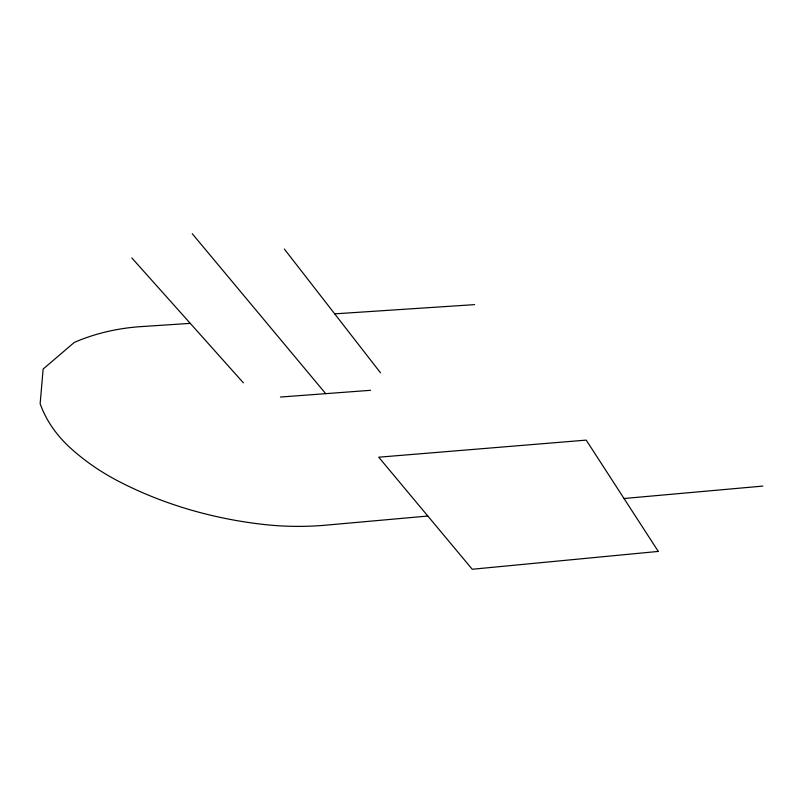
<?xml version="1.0" encoding="UTF-8"?>
<svg xmlns="http://www.w3.org/2000/svg" width="803" height="803" viewBox="0 0 803 803"><rect width="100%" height="100%" fill="white"/><g stroke="black" fill="none" stroke-linecap="round" stroke-linejoin="round"><path stroke-width="1.2" d="M427.828 516.048L326.359 525.122A245.096 187.741 -8.1 0 1 264.177 524.51A396.411 327.453 -10.5 0 1 119.547 481.78A251.198 194.918 -5.1 0 1 69.921 447.522A158.773 118.774 -1.9 0 1 40.15 403.678L43.141 369.049L74.277 342.419A154.056 109.82 -1.1 0 1 141.077 326.61L190.261 323.368M624.021 498.502L762.85 486.086M280.418 397.043L370.544 390.308M334.69 313.853L474.603 304.628M131.822 257.944L243.369 382.82M192.268 233.743L325.707 393.661M284.352 249.05L380.512 372.823M658.289 551.42L472.234 569.257L378.725 457.198L586.21 440.114L658.289 551.42"/></g></svg>
